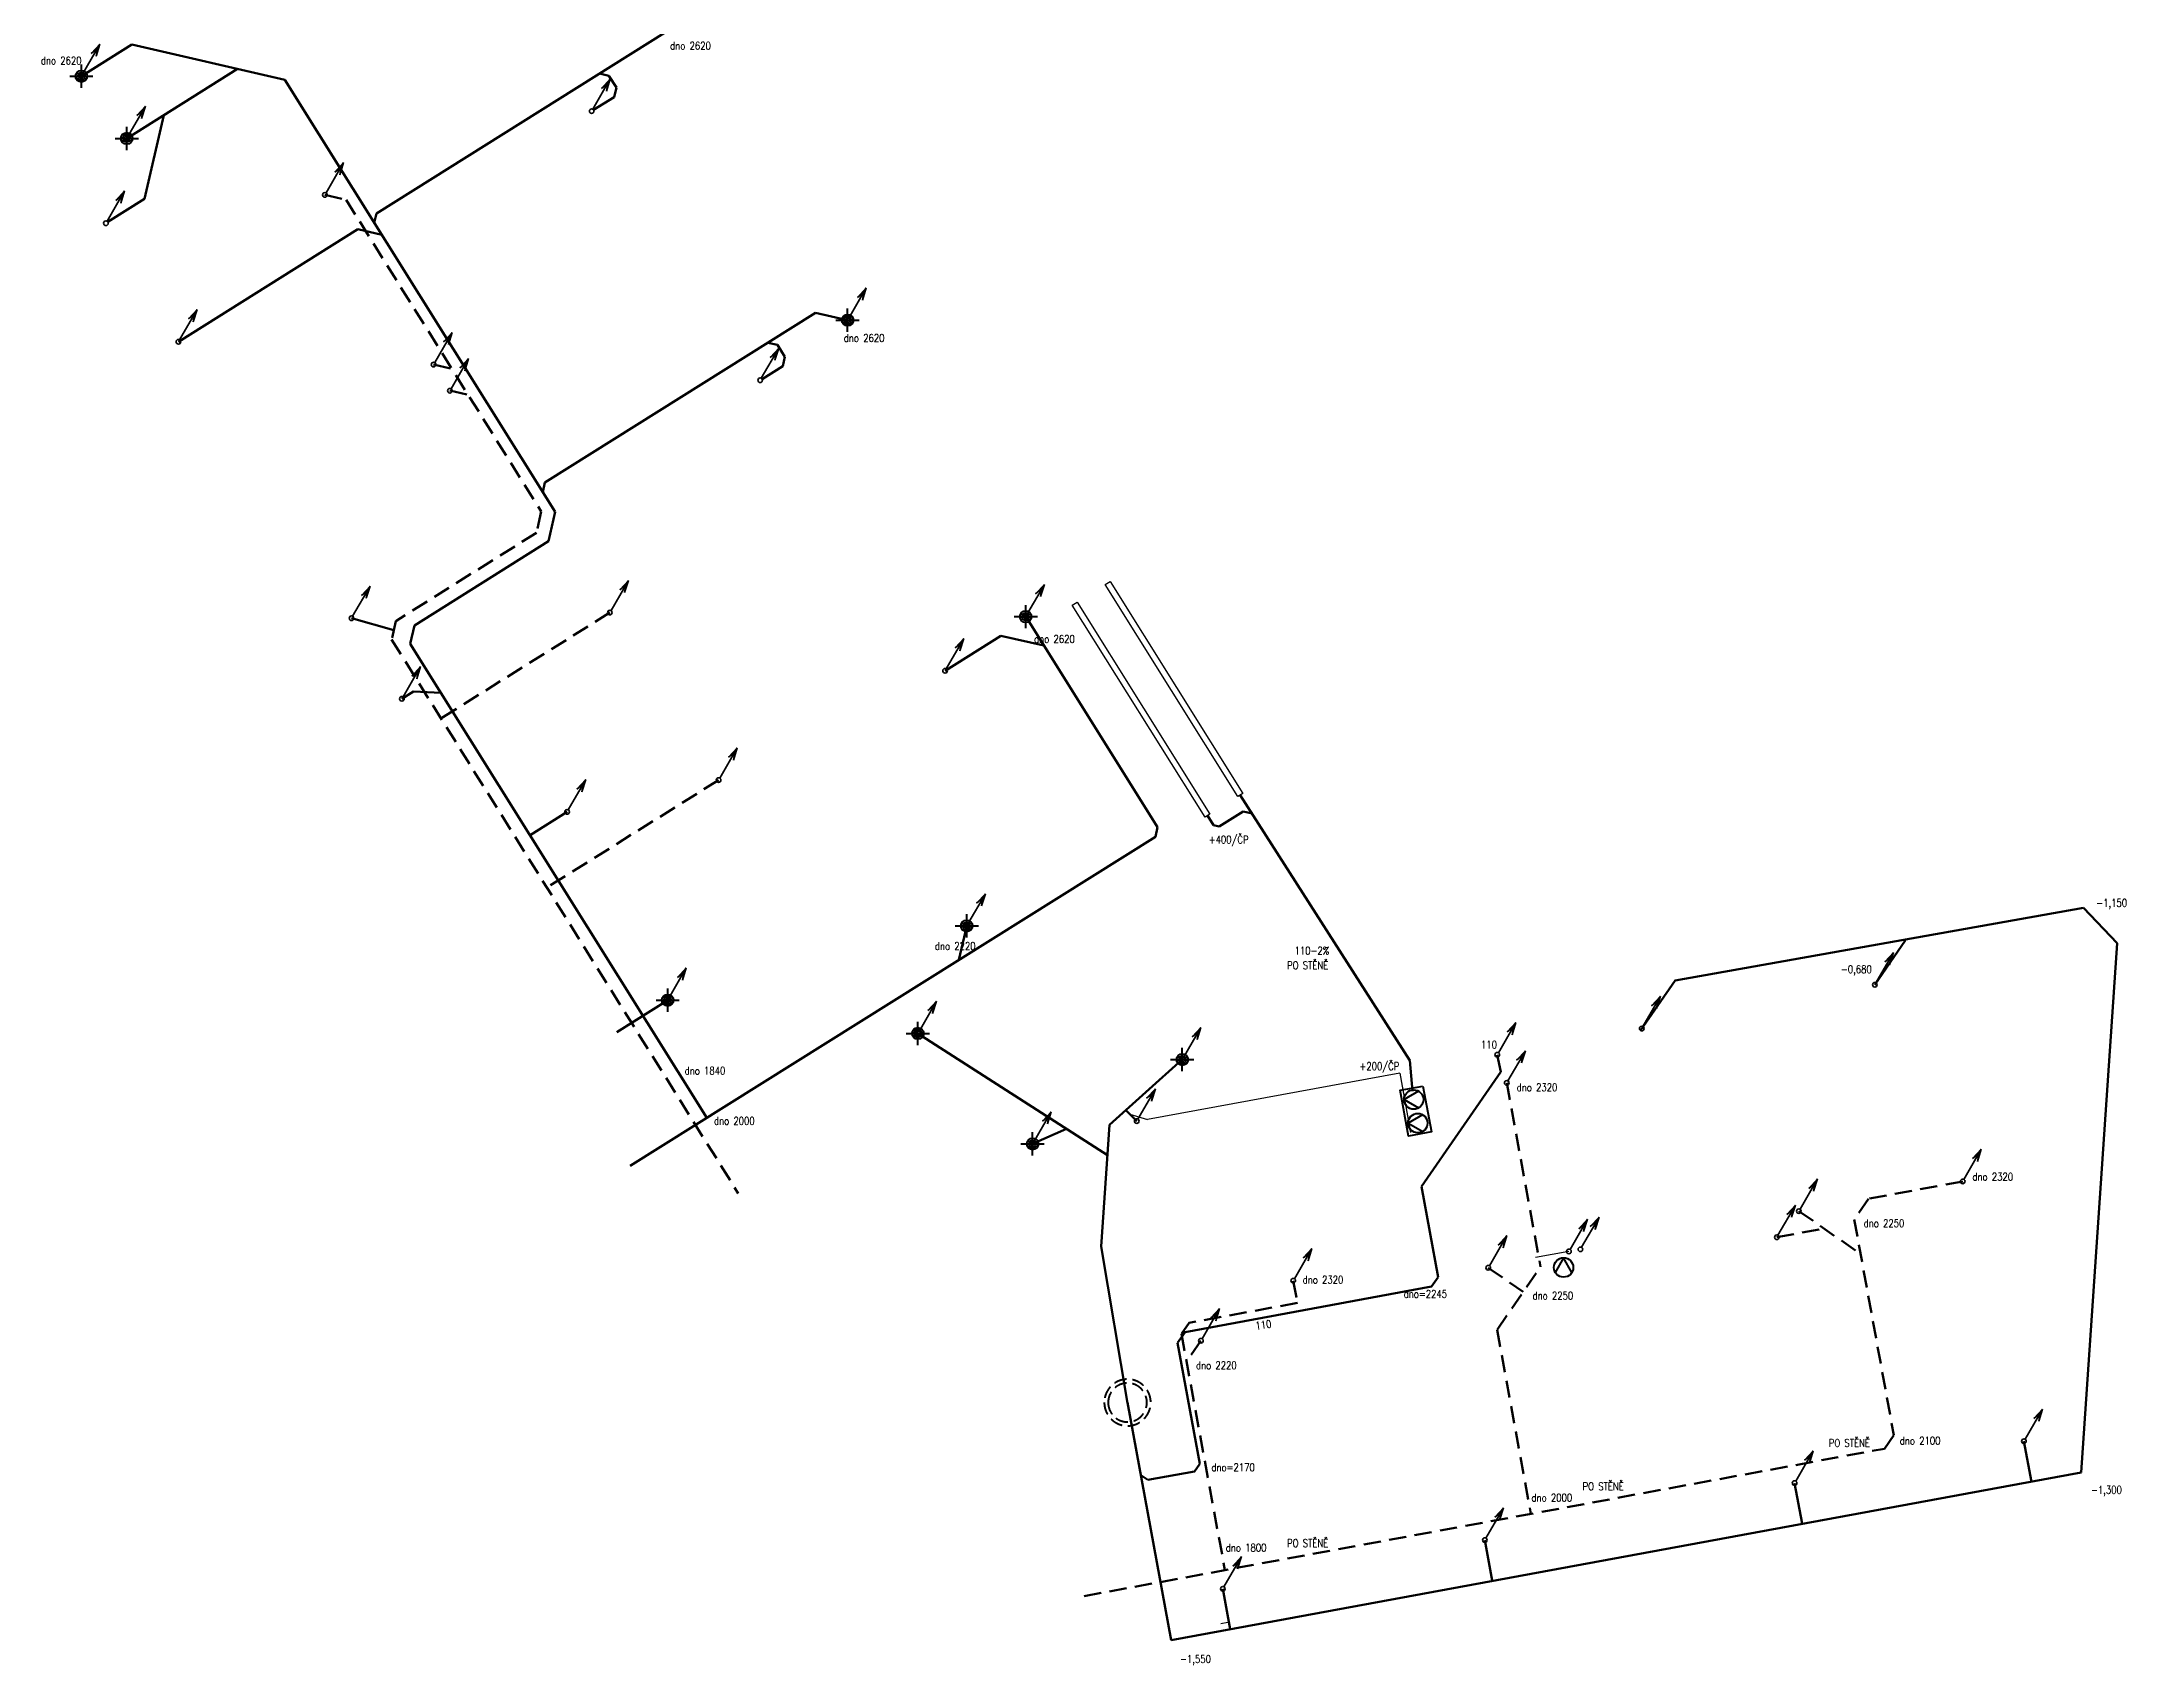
# Model space of a CAD drawing. Header units: millimetres. Extents: x -40763 to 24436, y -2189 to 71468.
# Drawn here: x -30211 to 23560, y -2189 to 39667 of the extents above; entities that cross this region are included whole.
import ezdxf

# ---------------------------------------------------------------- set-up
doc = ezdxf.new("R2010")
doc.units = ezdxf.units.MM
doc.header["$LTSCALE"] = 100
doc.linetypes.add('DASHED2', pattern=[9.525, 6.35, -3.175])
doc.layers.get('0').update_dxf_attribs({"color": 34})
for name, color, linetype in [('ZT_ARMAT', 34, 'Continuous'), ('ZT_K_VYTLAK', 34, 'VYTLAK'), ('ZT_POPIS', 34, 'Continuous')]:
    doc.layers.add(name, color=color, linetype=linetype)
for name, color, linetype, lineweight in [('ZT_K_DES', 34, 'DESTAK', 70), ('ZT_K_DES_ZAV', 34, 'DESTAKPOD', 70), ('ZT_K_SPL_ZAV', 34, 'DASHED2', 70), ('ZT_STOUP', 34, 'Continuous', 35), ('ZT_TVAR', 34, 'Continuous', 40)]:
    doc.layers.add(name, color=color, linetype=linetype, lineweight=lineweight)
doc.styles.add('CARY', font='simplex.shx', dxfattribs={"height": 1.5})
doc.styles.add('SIMPLEX', font='simplex.shx')
doc.linetypes.add('DESTAK', pattern='A,8,-1.5,["D",CARY,S=1,R=0,X=0,Y=-0.7],-2.8', length=12.3)
doc.linetypes.add('DESTAKPOD', pattern='A,3,-1.5,3,-1.5,3,-1.5,["D",CARY,S=1,R=0,X=0,Y=-0.7],-2.8', length=16.3)
doc.linetypes.add('VYTLAK', pattern='A,8,-1.5,["V",CARY,S=1,R=0,X=0,Y=-0.7],-2.8', length=12.3)

# ---------------------------------------------------------------- blocks, each defined once
blk = doc.blocks.new('stoup')
at = {"layer": 'ZT_STOUP'}
for p, q in [((65972, -6610), (66723, -5311)), ((66723, -5311), (66349, -5717)), ((66723, -5311), (66558, -5837)), ((66349, -5717), (66618, -5493)), ((66558, -5837), (66618, -5493))]:
    blk.add_line(p, q, dxfattribs=at)
blk.add_circle((65922, -6696), 100, dxfattribs=at)
blk = doc.blocks.new('ČERPADLO')
at = {"layer": 'ZT_TVAR'}
for p, q in [((0, 0), (-373, 216)), ((-373, -216), (0, 0))]:
    blk.add_line(p, q, dxfattribs=at)
blk.add_circle((-248, 1), 250, dxfattribs=at)
blk = doc.blocks.new('VTOK')
at = {"layer": 'ZT_TVAR'}
for p, q in [((-300, 0), (300, 0)), ((0, -300), (0, 300))]:
    blk.add_line(p, q, dxfattribs=at)
for radius in [150, 100]:
    blk.add_circle((0, 0), radius, dxfattribs=at)

msp = doc.modelspace()

# ---------------------------------------------------------------- linework, layer by layer
for p, q in [((706, 20247), (706, 20247)), ((205, -1115), (386, -1081))]:
    msp.add_line(p, q)
at = {"layer": 'ZT_K_DES', "ltscale": 0.7}
for p, q in [((-29188, 38776), (-27887, 39591)), ((-28017, 37174), (-25159, 38964)), ((-28504, 35020), (-27557, 35613)), ((-4829, 24845), (-1427, 19414)), ((-6908, 23451), (-5468, 24353)), ((-20920, 22727), (-20622, 22914)), ((706, 20247), (5076, 13403)), ((-16659, 19812), (-17615, 19214)), ((-1427, 19414), (-1483, 19171)), ((-141, 19715), (14, 19467)), ((14, 19467), (161, 19433)), ((161, 19433), (784, 19824)), ((784, 19824), (1008, 19773)), ((23325, 16424), (22452, 17340)), ((17868, 16502), (17073, 15356)), ((23325, 16424), (22399, 2780)), ((11920, 15466), (11025, 14177)), ((5076, 13403), (5148, 12613)), ((-1075, -1540), (-2203, 4585)), ((-1858, 2713), (-1676, 2588)), ((-473, 2809), (-1676, 2588))]:
    msp.add_line(p, q, dxfattribs=at)
at = {"layer": 'ZT_K_DES', "ltscale": 0.7, "extrusion": (0, 0, -1)}
for p, q in [((11920, 15466), (22452, 17340)), ((-2200, 4571), (-2883, 8611)), ((20919, 3585), (21111, 2543)), ((-1075, -1540), (22399, 2780)), ((15004, 2510), (15195, 1467)), ((7013, 1039), (7205, -3)), ((255, -217), (447, -1260))]:
    msp.add_line(p, q, dxfattribs=at)
at = {"layer": 'ZT_K_DES_ZAV', "ltscale": 0.7}
for p, q in [((-14074, 39940), (-21577, 35240)), ((-27887, 39591), (-23943, 38685)), ((-15822, 38845), (-15578, 38789)), ((-15578, 38789), (-15387, 38484)), ((-23943, 38685), (-16966, 27547)), ((-15443, 38241), (-15974, 37908)), ((-15443, 38241), (-15387, 38484)), ((-27557, 35613), (-27061, 37773)), ((-21633, 34997), (-21577, 35240)), ((-26682, 31933), (-22056, 34831)), ((-21440, 34689), (-22056, 34831)), ((-10247, 32677), (-17231, 28302)), ((-10247, 32677), (-9423, 32488)), ((-11477, 31906), (-11233, 31850)), ((-11233, 31850), (-11042, 31546)), ((-11098, 31302), (-11628, 30970)), ((-11098, 31302), (-11042, 31546)), ((-17287, 28058), (-17231, 28302)), ((-16966, 27547), (-17135, 26789)), ((-17135, 26789), (-20596, 24621)), ((-22220, 24804), (-21131, 24493)), ((-20596, 24621), (-20702, 24143)), ((-5468, 24353), (-4361, 24099)), ((-20702, 24143), (-13050, 11926)), ((-20622, 22914), (-19909, 22877)), ((-1483, 19171), (-15034, 10683)), ((-6351, 16872), (-6552, 15996)), ((-14064, 14957), (-15374, 14136)), ((-7611, 14100), (-2720, 10964)), ((-790, 13425), (-2666, 11748)), ((-4651, 11251), (-3777, 11642)), ((5378, 10151), (5807, 7821)), ((5636, 7572), (-717, 6403)), ((-913, 6122), (-339, 3003))]:
    msp.add_line(p, q, dxfattribs=at)
at = {"layer": 'ZT_K_DES_ZAV', "ltscale": 0.7, "extrusion": (0, 0, -1)}
for p, q in [((-1966, 11842), (-2243, 12125)), ((-2883, 8611), (-2666, 11748)), ((5636, 7572), (5807, 7821)), ((-717, 6403), (-913, 6122)), ((-339, 3003), (-473, 2809))]:
    msp.add_line(p, q, dxfattribs=at)
at = {"layer": 'ZT_K_DES_ZAV', "ltscale": 0.7}
msp.add_lwpolyline([(5378, 10151), (7430, 13111), (7335, 13552)], dxfattribs=at)
at = {"layer": 'ZT_K_SPL_ZAV', "ltscale": 0.7}
for p, q in [((-22906, 35719), (-22360, 35593)), ((-22360, 35593), (-17324, 27552)), ((-20102, 31342), (-19629, 31233)), ((-19682, 30671), (-19209, 30562)), ((-17324, 27552), (-17445, 27008)), ((-17445, 27008), (-21078, 24732)), ((-15556, 24949), (-19911, 22221)), ((-21078, 24732), (-21184, 24254)), ((-21184, 24254), (-12242, 9977)), ((-12751, 20632), (-17179, 17859))]:
    msp.add_line(p, q, dxfattribs=at)
at = {"layer": 'ZT_K_SPL_ZAV', "ltscale": 0.7, "extrusion": (0, 0, -1)}
for p, q in [((7578, 12824), (8450, 8087)), ((19339, 10285), (16909, 9838)), ((16909, 9838), (16542, 9303)), ((15113, 9518), (16704, 8418)), ((16542, 9303), (17565, 3743)), ((14545, 8844), (15764, 9068)), ((7328, 6459), (8450, 8087)), ((2073, 7726), (2179, 7152)), ((7101, 8058), (8002, 7437)), ((2179, 7152), (-617, 6638)), ((-617, 6638), (-812, 6358)), ((7328, 6459), (8201, 1716)), ((-812, 6358), (310, 264)), ((-309, 6178), (-680, 5639)), ((-3322, -405), (17325, 3395)), ((17565, 3743), (17325, 3395))]:
    msp.add_line(p, q, dxfattribs=at)
at = {"layer": 'ZT_K_VYTLAK', "ltscale": 0.7, "extrusion": (0, 0, -1)}
for p, q in [((4817, 13075), (-1686, 11878)), ((4817, 13075), (5099, 11548)), ((-2141, 12021), (-1686, 11878)), ((9181, 8480), (8323, 8322))]:
    msp.add_line(p, q, dxfattribs=at)
at = {"layer": 'ZT_POPIS'}
for points in [[(-2654, 25752), (769, 20287), (642, 20207), (-2782, 25675), (-2654, 25752)], [(-3501, 25220), (-78, 19755), (-204, 19675), (-3629, 25143), (-3501, 25220)]]:
    msp.add_lwpolyline(points, dxfattribs=at)
at = {"layer": 'ZT_TVAR', "extrusion": (0, 0, -1)}
msp.add_lwpolyline([(-5417, 12744), (-5634, 11563), (-5044, 11455), (-4827, 12635)], close=True, dxfattribs=at)
at = {"layer": 'ZT_TVAR', "linetype": 'DASHED2', "ltscale": 0.5, "extrusion": (0, 0, -1)}
for radius in [600, 500]:
    msp.add_circle((2203, 4585), radius, dxfattribs=at)

# ---------------------------------------------------------------- block references
at = {"layer": 'ZT_ARMAT'}
for p, rotation in [((4931, 12397), 180), ((5037, 11787), 180.2758754521659), ((9046, 8314), 90)]:
    msp.add_blockref('ČERPADLO', p, dxfattribs=dict(at, rotation=rotation))
at = {"layer": 'ZT_STOUP', "xscale": 0.6, "yscale": 0.6, "zscale": 0.6}
for p in [(-68741, 42794), (-55578, 41894), (-67570, 41192), (-62459, 39736), (-68108, 39006), (-48976, 36505), (-66236, 35951), (-59655, 35360), (-51232, 34956), (-59235, 34688), (-61773, 28821), (-55109, 28966), (-44382, 28863), (-46461, 27469), (-60473, 26745), (-52304, 24650), (-56213, 23830), (-45904, 20889), (-22480, 19374), (-53617, 18974), (-28493, 18244), (-47164, 18118), (-40343, 17443), (-32218, 17569), (-32218, 17569), (-31975, 16842), (-41519, 15859), (-44204, 15269), (-20214, 14303), (-24440, 13536), (-30372, 12497), (-30075, 12552), (-25008, 12862), (-32452, 12076), (-37480, 11744), (-39862, 10195), (-18634, 7603), (-24550, 6527), (-32540, 5057), (-39298, 3800)]:
    msp.add_blockref('stoup', p, dxfattribs=at)
at = {"layer": 'ZT_TVAR'}
for p in [(-29188, 38776), (-28017, 37174), (-9423, 32488), (-4829, 24845), (-6351, 16872), (-14064, 14957), (-7611, 14100), (-790, 13425), (-4651, 11251)]:
    msp.add_blockref('VTOK', p, dxfattribs=at)

# ---------------------------------------------------------------- texts
at = {"layer": 'ZT_POPIS', "style": 'SIMPLEX', "width": 0.8}
for s, p in [('dno 2620', (-30231, 39081)), ('dno 2620', (-13999, 39462)), ('dno 2620', (-9521, 31930)), ('dno 2620', (-4612, 24170)), ('+400/ČP', (-110, 18998)), ('-1,150', (22785, 17366)), ('dno 2220', (-7171, 16254)), ('110-2%%%', (2107, 16135)), ('PO STĚNĚ', (1913, 15757)), ('-0,680', (16198, 15655)), ('110', (6916, 13709)), ('dno 1840', (-13626, 13039)), ('+200/ČP', (3780, 13156)), ('dno 2320', (7835, 12611)), ('dno 2000', (-12869, 11746)), ('dno 2320', (19591, 10305)), ('dno 2250', (16785, 9107)), ('dno 2320', (2315, 7650)), ('dno=2245', (4921, 7285)), ('dno 2250', (8245, 7241)), ('dno 2220', (-437, 5443)), ('PO STĚNĚ', (15885, 3440)), ('dno 2100', (17718, 3500)), ('dno=2170', (-38, 2815)), ('dno 2000', (8218, 2033)), ('PO STĚNĚ', (9535, 2323)), ('-1,300', (22650, 2234)), ('PO STĚNĚ', (1913, 859)), ('dno 1800', (332, 742)), ('-1,550', (-847, -2128))]:
    msp.add_text(s, height=200, dxfattribs=at).set_placement(p)
msp.add_text('110', height=200, rotation=8.1484, dxfattribs=at).set_placement((1111, 6461))

doc.saveas('drawing.dxf')
